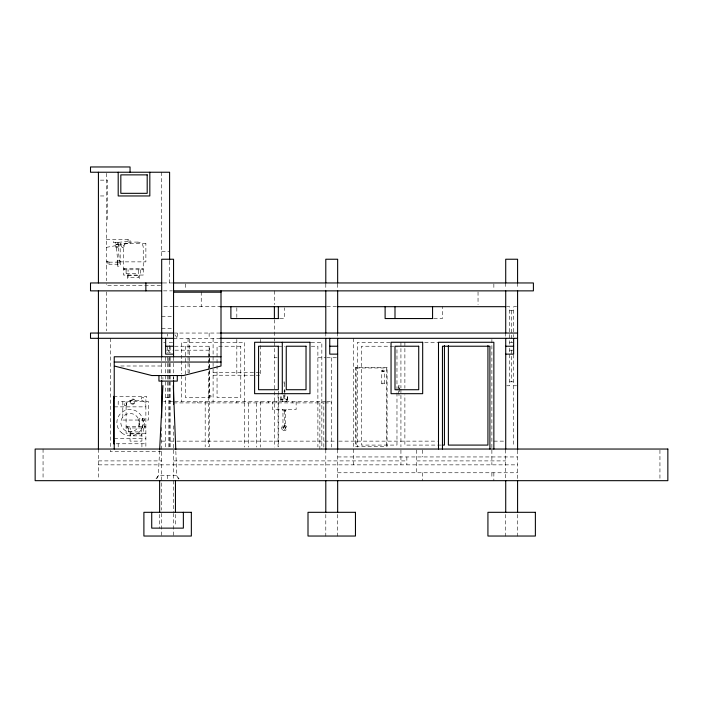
<?xml version="1.0" encoding="UTF-8"?>
<svg xmlns="http://www.w3.org/2000/svg" width="703" height="703" viewBox="0 0 703 703"><rect width="100%" height="100%" fill="white"/><g stroke="black" fill="none" stroke-linecap="round" stroke-linejoin="round"><path stroke-width="0.53" stroke-dasharray="3.52 2.64" d="M287.597 399.322L287.571 400.279L287.571 399.304L280.98 399.286L280.98 401.255L287.571 401.255L287.571 398.047M139.15 424.217A9.227 9.227 0 0 0 126.839 414.032A9.227 9.227 0 0 0 124.176 429.788A9.227 9.227 0 0 0 139.15 424.217L138.702 419.463M159.599 450.728L158.316 475.711L156.558 479.051M282.975 427.96C285.972 423.593 285.708 432.494 282.975 427.96L282.957 410.86L282.298 409.498M381.764 370.815L383.082 370.006L384.4 370.815L384.4 383.706L383.082 384.409L381.764 383.706L381.764 370.824L383.082 371.615L384.4 370.815M117.357 264.179L117.137 262.157M381.764 383.706L383.082 383.003L384.4 383.706M142.041 428.162L143.052 424.867L143.175 421.431L142.41 418.083M156.022 478.822L158.316 475.711L176.769 475.711L179.063 478.822M285.611 428.057A1.318 1.318 0 0 0 283.669 426.853A1.318 1.318 0 0 0 283.608 429.138A1.318 1.318 0 0 0 285.611 428.057L285.594 410.833L286.253 409.498M381.94 370.411L382.423 370.112M384.225 371.21L383.425 371.588M283.81 382.01L284.741 382.01M284.741 382.942L283.81 382.942M106.329 247.368L128.078 243.414L128.078 239.459M282.957 410.86L285.594 410.833L282.957 410.816L284.24 410.877M128.078 241.437L113.578 242.755L113.578 239.459M100.397 180.144L107.647 180.144L107.647 219.688L106.329 219.688M100.397 195.961L106.329 195.961M106.329 239.459L130.037 239.459L130.055 243.414M161.69 251.323L169.599 251.323M106.329 261.208L107.647 261.208L107.647 265.163L106.329 265.163M107.647 261.868L108.965 261.868L108.965 264.504L107.647 264.504M108.965 262.157L118.772 262.157L118.772 264.214L108.965 264.214M123.473 268.458L143.245 268.458M123.473 269.776L143.245 269.776M126.109 273.731L138.632 273.731M128.087 275.708L138.632 275.708M163.131 282.957L173.553 282.957M160.6 285.594L106.329 285.594L106.329 283.836M163.439 290.866L172.472 290.866M163.843 306.684L172.472 306.684M174.616 306.684L220.074 306.684M326.877 306.684L336.579 306.684M506.705 306.684L509.675 306.684L509.675 346.228M516.6 306.684L513.629 306.684L513.629 336.816M509.675 310.638L513.629 310.638M161.69 316.57L172.472 316.57M279.961 318.547L284.276 318.547L284.276 307.765M433.821 318.547L442.451 318.547L442.451 306.684M161.69 328.433L172.472 328.433M173.553 333.046L220.215 333.046M173.553 338.319L221.006 338.319M163.667 342.273L165.644 342.273M172.569 342.273L169.599 342.273L169.599 352.792M311.06 342.273L321.842 342.273L321.842 449.041M390.06 342.273L357.432 342.273L357.432 447.064M424.656 342.273L437.837 342.273M509.675 342.273L513.629 342.273M174.546 346.228L209.696 346.228L209.696 357.01M278.344 346.228L284.935 346.228M311.297 346.228L317.888 346.228L317.888 446.871M393.742 346.228L361.386 346.228L361.386 445.087L396.975 445.087L396.975 346.228M166.629 350.182L173.905 350.182M174.985 350.182L208.387 350.182L208.387 446.844M509.675 350.182L513.629 350.182M274.39 357.757L277.14 357.757M317.888 357.757L325.797 357.757M326.79 357.757L337.66 357.757M120.705 365.999L161.69 365.999M356.113 367.977L387.089 367.977M188.632 372.59L189.371 372.59L189.371 338.319M213.097 372.59L259.469 372.59M213.097 375.226L259.469 375.226M509.675 381.817L513.629 381.817M506.705 385.771L509.675 385.771L509.675 347.326M513.629 385.771L516.6 385.771M398.293 387.089L399.612 387.089M398.293 388.408L399.612 388.408M283.81 391.044L284.935 391.044M398.293 394.998L399.612 394.998M208.387 395.244L209.705 395.244M209.696 395.657L211.014 395.657L211.014 396.949L209.696 396.949M113.578 396.316L146.532 396.316L146.532 397.634L145.873 397.634L145.873 446.932M208.387 396.545L209.705 396.545M165.644 397.634L169.599 397.634M163.667 401.589L165.644 401.589M169.599 401.589L172.569 401.589M174.634 401.589L326.271 401.589M326.79 401.589L331.728 401.589M173.553 402.907L323.819 402.907L323.819 447.064M324.804 402.907L331.728 402.907M114.237 406.861L145.873 406.861M126.101 426.633L145.873 426.633M126.101 427.951L145.873 427.951M128.737 431.906L141.259 431.906M145.873 433.224L126.101 433.224L126.101 401.589M130.714 433.883L141.259 433.883M114.237 438.496L145.873 438.496M161.69 441.132L165.644 441.132M169.599 441.132L173.553 441.132M176.743 441.132L336.579 441.132M338.714 441.132L437.398 441.132M493.858 441.132L504.657 441.132M116.215 443.769L145.873 443.769M441.132 445.087L404.884 445.087L404.884 394.77M161.69 451.678L110.283 451.678L110.283 449.92M337.66 456.95L517.584 456.95M98.42 460.904L161.69 460.904M173.553 460.904L406.861 460.904M416.747 460.904L505.721 460.904M98.42 464.859L517.584 464.859M337.66 472.768L517.584 472.768M382.74 371.588L382.151 371.377M174.871 334.804L177.507 338.319L177.507 333.046M178.527 479.051L176.769 475.711L175.812 450.728M118.174 242.333L118.649 247.588L116.021 247.825L115.547 242.579M117.84 242.368L115.872 242.544M118.157 247.632L119.826 266.006M117.55 242.728L117.7 244.451L116.39 244.565L116.232 242.843M116.513 247.781L118.192 266.156M284.32 410.816L284.337 426.703M659.941 450.131L659.941 478.497M517.584 282.957L517.584 288.889M517.584 450.359L517.584 480.676M517.584 514.464L517.584 536.038M513.629 354.549L513.629 446.862M511.652 310.638L511.652 342.273M511.652 350.182L511.652 381.817M505.721 282.957L505.721 288.889M505.721 334.013L505.721 336.342M505.721 449.7L505.721 480.676M505.721 514.464L505.721 536.038M493.858 283.942L493.858 288.889M493.858 472.768L493.858 480.676M491.88 339.408L491.88 449.041M491.88 450.096L491.88 464.859M491.88 472.768L491.88 478.699M478.04 291.921L478.04 304.575M422.679 450.025L422.679 456.95M422.679 472.768L422.679 480.676M416.747 450.025L416.747 472.768M406.861 456.95L406.861 464.859M404.884 342.273L404.884 388.214M400.93 342.273L400.93 388.03M400.93 389.119L400.93 446.862M400.93 450.096L400.93 464.859M399.612 391.703L399.612 385.771L398.293 385.771L398.293 393.9M386.43 367.977L386.43 446.405M356.113 367.317L356.113 446.405M353.477 338.319L353.477 464.859M337.66 283.942L337.66 288.889M337.66 333.855L337.66 336.21M337.66 449.507L337.66 480.676M337.66 514.464L337.66 536.038M331.728 357.757L331.728 447.064M325.797 283.942L325.797 290.866M325.797 333.951L325.797 336.21M325.797 449.586L325.797 480.676M325.797 514.464L325.797 536.038M319.865 402.907L319.865 449.041M296.139 401.589L296.139 409.498L272.413 409.498L272.413 401.589M292.184 401.589L292.184 402.907M286.253 401.589L286.253 398.952L282.298 398.952L282.298 401.589M284.935 390.033L284.935 392.019M284.935 393.012L284.935 398.952M284.276 383.135L284.276 398.952M283.617 394.989L283.617 398.952M281.147 396.65L281.147 400.271M280.813 396.65L280.813 400.271M278.344 391.07L278.344 446.871M278.054 394.708L278.054 446.871M276.367 401.589L276.367 402.907M274.39 290.866L274.39 304.575M274.39 319.628L274.39 341.192M274.39 342.273L274.39 447.064M268.458 401.589L268.458 402.907M260.549 339.391L260.549 375.226M260.549 401.589L260.549 447.064M256.595 402.907L256.595 447.064M248.686 402.907L248.686 447.064M244.732 401.589L244.732 342.273L181.462 342.273L181.462 359.848M244.732 402.907L244.732 447.064M236.823 307.765L236.823 318.547M236.823 339.391L236.823 375.226M236.823 401.589L236.823 402.907M213.097 338.319L213.097 401.589M209.696 358.091L209.696 446.862M209.143 333.046L209.143 338.319M209.143 346.228L209.143 397.634L185.416 397.634L185.416 346.228M205.188 401.589L205.188 446.844M201.234 291.921L201.234 306.684M197.279 401.589L197.279 402.907M188.053 338.319L188.053 375.226M185.416 283.942L185.416 288.889M181.462 360.947L181.462 374.128M181.462 375.226L181.462 401.589M175.451 514.42L175.451 526.02M173.553 357.133L173.553 380.042M173.553 425.754L173.553 449.041M173.553 450.122L173.553 478.567M173.553 480.676L173.553 512.311M173.553 513.392L173.553 536.038M173.307 377.388L173.307 379.233M170.152 346.228L170.152 352.792M170.152 357.168L170.152 446.853M169.599 261.033L169.599 282.957M169.599 357.133L169.599 447.064M168.843 350.182L168.843 352.379M168.843 357.871L168.843 362.265M168.843 363.363L168.843 449.041M167.622 334.101L167.622 336.21M167.622 346.228L167.622 352.792M167.622 357.168L167.622 397.634M167.542 475.711L167.542 478.717M165.644 357.133L165.644 449.041M162.929 377.388L162.929 379.233M161.69 172.235L161.69 257.869M161.69 357.168L161.69 380.138M161.69 427.442L161.69 510.132M161.69 513.392L161.69 536.038M159.634 514.42L159.634 528.129M144.554 426.633L144.554 427.951M144.484 426.668L144.484 418.76L139.212 418.76L139.212 426.668M143.236 427.951L143.236 433.224M141.927 268.458L141.927 269.776M141.918 433.224L141.918 441.132L130.055 441.132L130.055 433.224M141.918 443.769L141.918 446.932M141.259 427.951L141.259 435.86L130.714 435.86L130.714 427.951M140.609 269.776L140.609 275.049M139.291 275.049L139.291 280.98M138.632 269.776L138.632 277.685L128.087 277.685L128.087 269.776M128.737 427.951L128.737 433.224M127.428 275.049L127.428 280.98M127.419 426.633L127.419 427.951M126.109 269.776L126.109 275.049M124.791 268.458L124.791 269.776M122.805 401.589L122.805 420.043L148.509 420.043L148.509 401.589L118.192 401.589L118.192 406.861M118.192 443.769L118.192 446.932M110.283 338.319L110.283 446.844M106.329 173.333L106.329 280.761M106.329 291.947L106.329 330.885M98.42 449.041L98.42 478.497M43.059 449.041L43.059 478.497M126.101 405.543A5.272 5.272 0 0 1 131.373 400.271L140.6 400.271A5.272 5.272 0 0 1 145.873 405.543M119.027 244.495L115.09 244.855L115.248 246.577L119.185 246.217L119.027 244.495M120.028 260.699L117.032 260.971L117.506 266.217L120.512 265.945L120.028 260.699M137.973 242.096L128.746 242.096A5.272 5.272 0 0 0 123.473 247.368L123.473 275.049L143.245 275.049L143.245 247.368A5.272 5.272 0 0 0 137.973 242.096M145.881 243.414L120.178 243.414L120.178 261.868L145.881 261.868L145.881 243.414M240.778 346.228L217.051 346.228L217.051 397.634L240.778 397.634L240.778 346.228M387.089 367.317L355.454 367.317L355.454 446.405L387.089 446.405L387.089 367.317M287.729 396.65L287.404 400.279L287.738 396.65M143.35 397.634L141.373 397.634L141.373 398.952L143.35 398.952L143.35 397.634M124.782 405.367A1.318 1.318 0 0 0 126.76 404.225A1.318 1.318 0 0 0 124.782 403.083A1.318 1.318 0 0 0 124.782 405.367M282.975 430.28A2.636 2.636 0 0 0 286.929 427.995A2.636 2.636 0 0 0 282.975 425.71A2.636 2.636 0 0 0 282.975 430.28M121.654 432.837A13.181 13.181 0 0 0 143.052 424.867A13.181 13.181 0 0 0 125.459 410.324A13.181 13.181 0 0 0 121.654 432.837M131.698 403.302A1.977 1.977 0 0 0 134.668 401.589A1.977 1.977 0 0 0 131.707 399.875A1.977 1.977 0 0 0 131.698 403.302M131.373 403.874A2.636 2.636 0 0 0 135.328 401.589A2.636 2.636 0 0 0 131.373 399.304A2.636 2.636 0 0 0 131.373 403.874M122.155 247.192A1.318 1.318 0 0 0 124.132 246.05A1.318 1.318 0 0 0 122.155 244.908A1.318 1.318 0 0 0 122.155 247.192"/><path stroke-width="1.05" d="M159.651 449.639L162.929 385.552M162.05 282.957L90.511 282.957L90.511 290.866L161.69 290.866M173.316 282.957L533.401 282.957L533.401 290.866L173.553 290.866M173.553 292.184L221.006 292.184M220.074 306.684L325.797 306.684M337.66 306.684L505.721 306.684M278.88 318.547L230.892 318.547L230.892 306.684M432.74 318.547L385.112 318.547L385.112 306.684M173.553 333.046L90.511 333.046L90.511 338.319L173.553 338.319M220.347 333.046L517.584 333.046M220.083 338.319L517.584 338.319M165.644 346.228L173.553 346.228M329.751 346.228L337.66 346.228M505.721 346.228L513.629 346.228M173.553 354.136L165.644 354.136L165.644 338.319M337.66 354.136L329.751 354.136L329.751 338.319M505.721 354.136L513.629 354.136L513.629 338.319M221.006 356.773L114.237 356.773L114.237 365.999L151.804 375.534L183.439 375.534L221.006 365.999L221.006 290.866M114.237 362.045L221.006 362.045M113.578 397.801L114.237 397.801M113.578 441.132L114.237 441.132M114.237 443.769L113.578 443.769L113.578 396.316M442.231 445.087L444.428 445.087L444.428 345.551M173.307 385.552L175.768 449.639M517.584 282.957L517.584 259.231L505.721 259.231L505.721 282.957M517.584 290.866L517.584 449.815M517.584 480.676L517.584 512.311M505.721 290.866L505.721 333.046M505.721 338.319L505.721 449.041M505.721 480.676L505.721 512.311M493.858 449.041L493.858 342.273L438.496 342.273L438.496 449.041M489.903 449.041L489.903 346.228L442.451 346.228L442.451 449.041M487.926 345.551L487.926 445.087L448.382 445.087L448.382 345.551M432.565 306.684L432.565 318.547M394.998 306.684L394.998 318.547M337.66 282.957L337.66 259.231L325.797 259.231L325.797 282.957M337.66 290.866L337.66 333.046M337.66 338.319L337.66 449.507M337.66 480.509L337.66 512.311M325.797 290.866L325.797 333.046M325.797 338.319L325.797 449.586M325.797 480.676L325.797 512.311M282.298 342.273L282.298 393.68M278.344 306.684L278.344 318.547M274.39 306.684L274.39 318.547M183.36 512.311L183.36 528.129L151.725 528.129L151.725 512.311M177.297 375.534L177.297 381.088L158.94 381.088L158.94 375.534M175.451 480.72L175.451 512.311M173.553 356.773L173.553 259.231L161.69 259.231L161.69 356.957M173.553 380.314L173.553 404.313M169.599 260.048L169.599 172.235L90.511 172.235L90.511 166.963L130.055 166.963L130.055 172.235M161.69 380.569L161.69 417.626M159.634 480.72L159.634 512.311M149.827 172.235L149.827 195.961L118.192 195.961L118.192 172.235M145.873 282.957L145.873 290.866M114.237 366.395L114.237 449.041M98.42 172.235L98.42 282.957M98.42 290.866L98.42 449.041M147.191 174.871L120.828 174.871L120.828 193.325L147.191 193.325L147.191 174.871M309.979 342.273L254.618 342.273L254.618 393.68L309.979 393.68L309.979 342.273M422.679 342.273L391.044 342.273L391.044 393.68L422.679 393.68L422.679 342.273M278.344 346.228L258.572 346.228L258.572 389.726L278.344 389.726L278.344 346.228M306.025 346.228L286.253 346.228L286.253 389.726L306.025 389.726L306.025 346.228M418.724 346.228L394.998 346.228L394.998 389.726L418.724 389.726L418.724 346.228M667.85 449.041L35.15 449.041L35.15 480.676L667.85 480.676L667.85 449.041M191.348 512.311L143.895 512.311L143.895 536.038L191.348 536.038L191.348 512.311M355.454 512.311L308.002 512.311L308.002 536.038L355.454 536.038L355.454 512.311M535.378 512.311L487.926 512.311L487.926 536.038L535.378 536.038L535.378 512.311"/></g></svg>
